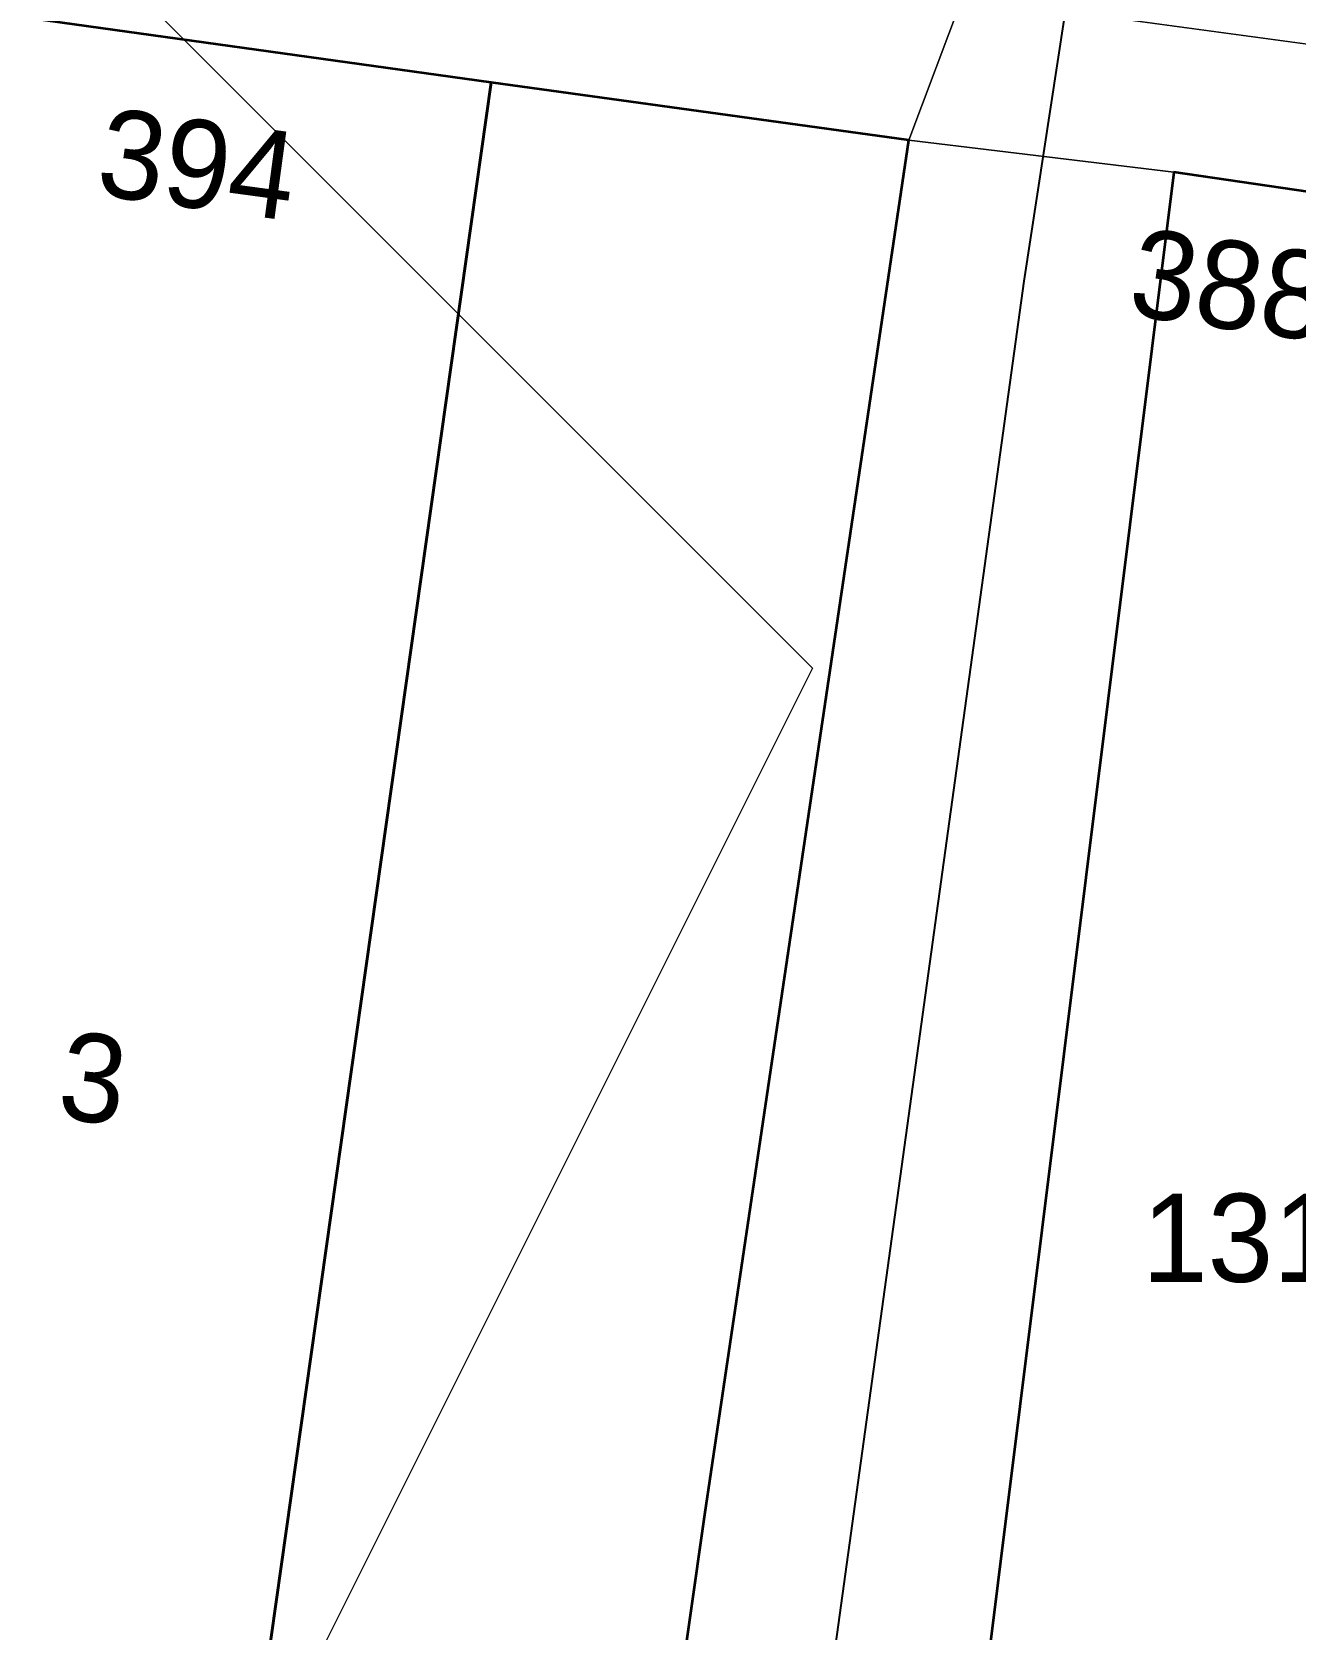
# Model space of a CAD drawing. Header units: metres. Extents: x 0 to 105485, y 0 to 425721.
# Drawn here: x 104954.53 to 104967.43, y 425222.69 to 425238.99 of the extents above; entities that cross this region are included whole.
import ezdxf
from ezdxf.enums import TextEntityAlignment as Align

# ---------------------------------------------------------------- set-up
doc = ezdxf.new("R2010")
doc.units = ezdxf.units.M
doc.header["$MEASUREMENT"] = 0
doc.linetypes.add('KG-PERCEEL-SO', pattern=[19, 5.5, -4, 5.5, -4])
for name, color, linetype, lineweight in [('B-XX-IE-MEUBILAIR-G', 7, 'Continuous', 18), ('B-XX-KG-GRENS_PERCEEL-G', 150, 'KG-PERCEEL-SO', 18), ('B-XX-KG-GRENS_PERCEEL-T', 150, 'KG-PERCEEL-SO', 18), ('B-XX-OG-BEBOUWING-G', 7, 'Continuous', 35), ('B-XX-OG-BEBOUWING_HUISNUMMER-T', 7, 'Continuous', 18), ('B-XX-OG-GRENS-G', 7, 'Continuous', 18), ('B-XX-VH-OPENVERHARDING-G', 90, 'Continuous', 18)]:
    doc.layers.add(name, color=color, linetype=linetype, lineweight=lineweight)
doc.layers.add('GIS-WEGVAKKEN', color=2, linetype='Continuous')

msp = doc.modelspace()

# ---------------------------------------------------------------- linework, layer by layer
at = {"layer": 'B-XX-IE-MEUBILAIR-G', "color": 0, "true_color": 0x604a38}
for points in [[(104964.888, 425238.248, 3.243), (104964.888, 425238.248, 4.743)], [(104963.01, 425224.078, 2.685), (104963.01, 425224.078, 4.185)]]:
    msp.add_polyline3d(points, dxfattribs=at)
at = {"layer": 'B-XX-KG-GRENS_PERCEEL-G', "ltscale": 0.5, "flags": 128}
for points in [[(104940.769, 425241.017), (104945.374, 425240.401), (104963.482, 425237.889)], [(104939.731, 425211.601), (104944.68, 425210.988), (104944.715, 425211.494), (104949.71, 425210.728), (104949.839, 425211.679), (104955.309, 425210.818), (104955.312, 425211.146), (104959.472, 425210.298), (104961.4, 425223.856), (104963.482, 425237.889)], [(104963.482, 425237.889), (104966.188, 425237.563)], [(104964.389, 425223.129), (104966.188, 425237.563)], [(104966.188, 425237.563), (104970.744, 425236.896)], [(104963.437, 425216.744), (104963.57, 425217.789), (104963.719, 425217.758), (104964.389, 425223.129)]]:
    msp.add_lwpolyline(points, dxfattribs=at)
at = {"layer": 'B-XX-OG-BEBOUWING-G', "ltscale": 0.5}
for points in [[(104959.22, 425238.48), (104954.033, 425239.2), (104952.738, 425229.842), (104952.397, 425227.632), (104950.618, 425216.699), (104949.839, 425211.679), (104955.309, 425210.818), (104955.312, 425211.146), (104956.82, 425221.522)], [(104963.482, 425237.889), (104959.22, 425238.48), (104956.82, 425221.522), (104955.312, 425211.146), (104955.799, 425211.047), (104959.472, 425210.298), (104960.367, 425216.59), (104961.4, 425223.856)], [(104966.188, 425237.563), (104963.719, 425217.758), (104963.57, 425217.789), (104961.754, 425203.545), (104967.463, 425202.801), (104973.501, 425201.997), (104973.529, 425201.993), (104973.57, 425202.3), (104974.502, 425202.176), (104974.677, 425203.48), (104974.902, 425205.159), (104967.879, 425206.095), (104968.21, 425208.718), (104967.971, 425208.691), (104968.154, 425211.514), (104968.433, 425215.833), (104969.561, 425226.898), (104970.744, 425236.896)]]:
    msp.add_lwpolyline(points, close=True, dxfattribs=at)
at = {"layer": 'B-XX-OG-GRENS-G'}
msp.add_polyline3d([(104912.5, 425247.5, 3.252), (104917.5, 425247.5, 3.28), (104922.5, 425247.5, 3.272), (104927.5, 425247.5, 3.27), (104932.5, 425247.5, 3.279), (104942.5, 425242.5, 3.283), (104947.5, 425242.5, 3.246), (104952.5, 425242.5, 3.254), (104962.5, 425232.5, 2.989), (104957.5, 425222.5, 2.553), (104947.5, 425212.5, 2.335), (104942.5, 425212.5, 2.385), (104952.5, 425202.5, 1.881), (104947.5, 425197.5, 1.843), (104942.5, 425197.5, 2.189)], close=True, dxfattribs=at)
at = {"layer": 'B-XX-VH-OPENVERHARDING-G', "ltscale": 0.5}
for points in [[(104914.921, 425244.69), (104919.686, 425244.161), (104923.967, 425243.452), (104926.521, 425242.86), (104932.795, 425241.991), (104932.826, 425242.08), (104940.767, 425241.002), (104954.033, 425239.2), (104959.22, 425238.48), (104963.482, 425237.889), (104964.031, 425239.349), (104953.768, 425240.742), (104926.086, 425244.69), (104911.812, 425246.655)], [(105077.644, 425223.225), (105063.056, 425225.123), (105050.319, 425226.852), (105035.406, 425228.938), (105029.047, 425229.942), (105023.447, 425230.739), (104992.239, 425235.7), (104987.487, 425236.404), (104964.154, 425239.675), (104964.031, 425239.349), (104969.735, 425238.575), (104996.154, 425234.675), (105023.355, 425230.363), (105042.716, 425227.546), (105050.242, 425226.487), (105063.018, 425224.79), (105070.53, 425223.751), (105077.397, 425222.874)], [(105023.355, 425230.363), (104996.154, 425234.675), (104969.735, 425238.575), (104964.031, 425239.349), (104963.482, 425237.889), (104966.188, 425237.563), (104970.744, 425236.896), (104979.348, 425235.635), (104982.6, 425235.159), (104983.433, 425235.03), (104994.311, 425233.341), (104999.456, 425232.542), (104999.428, 425232.78), (105000, 425232.67), (105000, 425232.398), (105006.319, 425231.417), (105014.5, 425230.147)], [(104961.754, 425203.545), (104963.57, 425217.789), (104963.719, 425217.758), (104966.188, 425237.563), (104963.482, 425237.889), (104961.4, 425223.856), (104960.367, 425216.59), (104959.472, 425210.298), (104955.799, 425211.047), (104955.397, 425207.84), (104954.922, 425202.306)]]:
    msp.add_lwpolyline(points, dxfattribs=at)
at = {"layer": 'GIS-WEGVAKKEN'}
msp.add_lwpolyline([(104952.865, 425150), (104954.05, 425157.98), (104958.01, 425192.5), (104958.09, 425193.61), (104958.19, 425201.65), (104958.36, 425202.41), (104961.14, 425210.98), (104964.66, 425236.45), (104965.413, 425241.36)], dxfattribs=at)

# ---------------------------------------------------------------- texts
at = {"layer": 'B-XX-KG-GRENS_PERCEEL-T'}
msp.add_text('1319', height=0.9, dxfattribs=at).set_placement((104967.203, 425226.682), align=Align.MIDDLE_CENTER)
at = {"layer": 'B-XX-OG-BEBOUWING_HUISNUMMER-T'}
for s, rotation, p in [('394', 352.3, (104956.222, 425237.646)), ('388-388A', 352, (104968.35, 425236.19)), ('3', 353.3, (104955.156, 425228.314))]:
    msp.add_text(s, height=0.9, rotation=rotation, dxfattribs=at).set_placement(p, align=Align.MIDDLE_CENTER)

doc.saveas('drawing.dxf')
